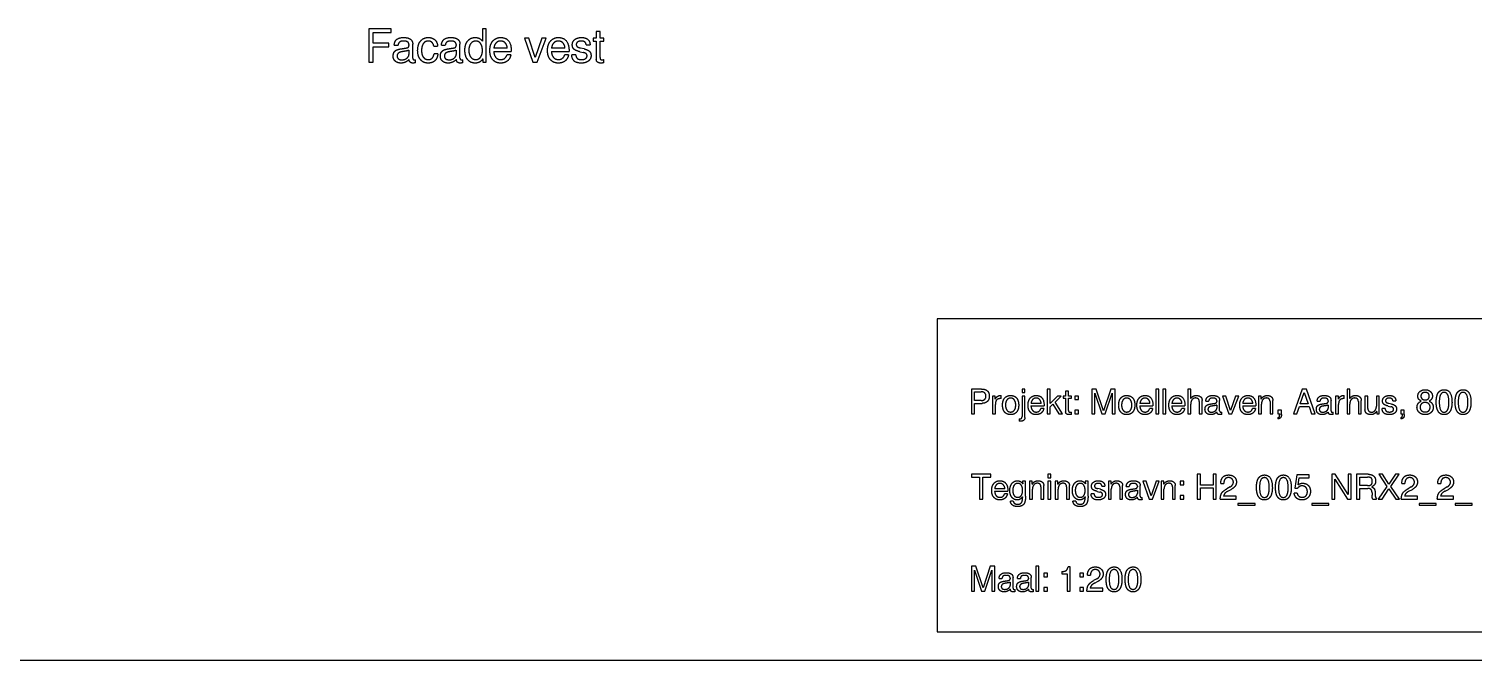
# Model space of a CAD drawing. Header units: millimetres. Extents: x -9000 to 87000, y -13000 to 72000.
# Drawn here: x 39018 to 64428, y -13000 to -1898 of the extents above; entities that cross this region are included whole.
import ezdxf

# ---------------------------------------------------------------- set-up
doc = ezdxf.new("R2010")
doc.units = ezdxf.units.MM
doc.layers.add('RAMME_REF', color=7, linetype='Continuous')
doc.layers.add('TEKST_NOTE', color=7, linetype='Continuous')

msp = doc.modelspace()

# ---------------------------------------------------------------- linework, layer by layer
at = {"layer": 'RAMME_REF'}
for p, q in [((55000, -7000), (55000, -12500)), ((86500, -7000), (55000, -7000)), ((55000, -12500), (86500, -12500)), ((-9000, -13000), (87000, -13000))]:
    msp.add_line(p, q, dxfattribs=at)
at = {"layer": 'TEKST_NOTE'}
for p, q in [((45000, -1898), (45000, -2482)), ((45391, -1898), (45000, -1898)), ((45074, -2150), (45074, -1964)), ((45074, -1964), (45391, -1964)), ((45391, -1964), (45391, -1898)), ((46998, -1898), (46998, -2115)), ((47064, -1898), (46998, -1898)), ((47064, -2482), (47064, -1898)), ((49001, -1947), (49001, -2062)), ((49067, -1947), (49001, -1947)), ((49067, -2062), (49067, -1947)), ((45353, -2150), (45074, -2150)), ((45074, -2482), (45074, -2216)), ((45074, -2216), (45353, -2216)), ((45353, -2216), (45353, -2150)), ((45446, -2186), (45513, -2186)), ((45705, -2174), (45705, -2192)), ((45705, -2274), (45705, -2350)), ((45771, -2411), (45771, -2165)), ((46142, -2203), (46210, -2203)), ((46277, -2186), (46344, -2186)), ((46536, -2174), (46536, -2192)), ((46536, -2274), (46536, -2350)), ((46602, -2411), (46602, -2165)), ((47435, -2240), (47199, -2240)), ((47738, -2062), (47886, -2482)), ((47814, -2062), (47738, -2062)), ((47926, -2402), (47814, -2062)), ((48044, -2062), (47926, -2402)), ((47958, -2482), (48119, -2062)), ((48119, -2062), (48044, -2062)), ((48450, -2240), (48214, -2240)), ((48790, -2250), (48726, -2235)), ((48822, -2179), (48892, -2179)), ((48944, -2062), (48944, -2117)), ((49001, -2062), (48944, -2062)), ((48944, -2117), (49001, -2117)), ((49001, -2117), (49001, -2434)), ((49136, -2062), (49067, -2062)), ((49067, -2404), (49067, -2117)), ((49067, -2117), (49136, -2117)), ((49136, -2117), (49136, -2062)), ((45000, -2482), (45074, -2482)), ((45822, -2493), (45822, -2442)), ((46214, -2338), (46147, -2338)), ((46653, -2493), (46653, -2442)), ((47005, -2426), (47005, -2482)), ((47005, -2482), (47064, -2482)), ((47198, -2294), (47506, -2294)), ((47498, -2354), (47430, -2354)), ((47886, -2482), (47958, -2482)), ((48213, -2294), (48522, -2294)), ((48513, -2354), (48446, -2354)), ((48639, -2357), (48569, -2357)), ((48712, -2299), (48774, -2314)), ((49136, -2494), (49136, -2438)), ((55600, -8232), (55600, -8669)), ((55781, -8232), (55600, -8232)), ((55656, -8435), (55656, -8281)), ((55656, -8281), (55772, -8281)), ((55973, -8355), (55973, -8669)), ((56019, -8355), (55973, -8355)), ((56019, -8412), (56019, -8355)), ((56124, -8399), (56124, -8348)), ((56492, -8232), (56492, -8295)), ((56542, -8232), (56492, -8232)), ((56492, -8295), (56542, -8295)), ((56492, -8355), (56492, -8715)), ((56542, -8355), (56492, -8355)), ((56542, -8295), (56542, -8232)), ((56542, -8735), (56542, -8355)), ((56935, -8232), (56935, -8669)), ((56985, -8232), (56935, -8232)), ((56985, -8488), (56985, -8232)), ((57118, -8355), (56985, -8488)), ((57073, -8463), (57182, -8355)), ((57182, -8355), (57118, -8355)), ((57216, -8355), (57216, -8396)), ((57259, -8355), (57216, -8355)), ((57259, -8268), (57259, -8355)), ((57309, -8268), (57259, -8268)), ((57309, -8355), (57309, -8268)), ((57360, -8355), (57309, -8355)), ((57360, -8396), (57360, -8355)), ((57420, -8355), (57420, -8417)), ((57483, -8355), (57420, -8355)), ((57483, -8417), (57483, -8355)), ((57720, -8232), (57720, -8669)), ((57798, -8232), (57720, -8232)), ((57773, -8669), (57773, -8303)), ((57773, -8303), (57897, -8669)), ((57927, -8613), (57798, -8232)), ((58055, -8232), (57927, -8613)), ((57956, -8669), (58079, -8303)), ((58132, -8232), (58055, -8232)), ((58079, -8303), (58079, -8669)), ((58132, -8669), (58132, -8232)), ((58847, -8232), (58847, -8669)), ((58898, -8232), (58847, -8232)), ((58898, -8669), (58898, -8232)), ((58971, -8232), (58971, -8669)), ((59021, -8232), (58971, -8232)), ((59021, -8669), (59021, -8232)), ((59410, -8232), (59410, -8669)), ((59460, -8232), (59410, -8232)), ((59460, -8398), (59460, -8232)), ((60018, -8355), (60129, -8669)), ((60075, -8355), (60018, -8355)), ((60159, -8610), (60075, -8355)), ((60248, -8355), (60159, -8610)), ((60183, -8669), (60304, -8355)), ((60304, -8355), (60248, -8355)), ((60655, -8355), (60655, -8669)), ((60701, -8355), (60655, -8355)), ((60701, -8408), (60701, -8355)), ((61423, -8232), (61267, -8669)), ((61386, -8491), (61458, -8292)), ((61495, -8232), (61423, -8232)), ((61458, -8292), (61526, -8491)), ((61649, -8669), (61495, -8232)), ((62010, -8355), (62010, -8669)), ((62057, -8355), (62010, -8355)), ((62057, -8412), (62057, -8355)), ((62162, -8399), (62162, -8348)), ((62210, -8232), (62210, -8669)), ((62259, -8232), (62210, -8232)), ((62259, -8398), (62259, -8232)), ((62526, -8355), (62526, -8597)), ((62576, -8355), (62526, -8355)), ((62576, -8577), (62576, -8355)), ((62727, -8355), (62727, -8533)), ((62777, -8355), (62727, -8355)), ((62777, -8669), (62777, -8355)), ((55772, -8435), (55656, -8435)), ((55656, -8669), (55656, -8484)), ((55656, -8484), (55793, -8484)), ((56023, -8669), (56023, -8506)), ((56649, -8529), (56881, -8529)), ((56828, -8488), (56651, -8488)), ((56874, -8574), (56824, -8574)), ((56985, -8547), (57033, -8499)), ((56985, -8669), (56985, -8547)), ((57033, -8499), (57140, -8669)), ((57201, -8669), (57073, -8463)), ((57216, -8396), (57259, -8396)), ((57259, -8396), (57259, -8633)), ((57309, -8611), (57309, -8396)), ((57309, -8396), (57360, -8396)), ((57360, -8679), (57360, -8637)), ((57420, -8417), (57483, -8417)), ((57420, -8607), (57420, -8669)), ((57483, -8607), (57420, -8607)), ((57483, -8669), (57483, -8607)), ((58565, -8529), (58796, -8529)), ((58743, -8488), (58566, -8488)), ((58790, -8574), (58739, -8574)), ((59127, -8529), (59359, -8529)), ((59306, -8488), (59129, -8488)), ((59352, -8574), (59302, -8574)), ((59460, -8669), (59460, -8496)), ((59610, -8451), (59610, -8669)), ((59660, -8669), (59660, -8432)), ((59724, -8448), (59775, -8448)), ((59919, -8439), (59919, -8452)), ((59919, -8514), (59919, -8570)), ((59969, -8616), (59969, -8432)), ((60374, -8529), (60606, -8529)), ((60552, -8488), (60375, -8488)), ((60599, -8574), (60549, -8574)), ((60705, -8669), (60705, -8496)), ((60855, -8451), (60855, -8669)), ((60905, -8669), (60905, -8432)), ((60993, -8607), (60993, -8669)), ((61056, -8607), (60993, -8607)), ((61056, -8679), (61056, -8607)), ((61326, -8669), (61373, -8538)), ((61373, -8538), (61541, -8538)), ((61526, -8491), (61386, -8491)), ((61541, -8538), (61586, -8669)), ((61683, -8448), (61734, -8448)), ((61878, -8439), (61878, -8452)), ((61878, -8514), (61878, -8570)), ((61928, -8616), (61928, -8432)), ((62061, -8669), (62061, -8506)), ((62259, -8669), (62259, -8496)), ((62409, -8451), (62409, -8669)), ((62459, -8669), (62459, -8432)), ((62732, -8625), (62732, -8669)), ((62880, -8576), (62827, -8576)), ((62934, -8532), (62981, -8544)), ((62993, -8496), (62945, -8484)), ((63017, -8442), (63069, -8442)), ((63155, -8607), (63155, -8669)), ((63218, -8607), (63155, -8607)), ((63218, -8679), (63218, -8607)), ((55600, -8669), (55656, -8669)), ((55973, -8669), (56023, -8669)), ((56439, -8756), (56439, -8798)), ((56935, -8669), (56985, -8669)), ((57140, -8669), (57201, -8669)), ((57420, -8669), (57483, -8669)), ((57720, -8669), (57773, -8669)), ((57897, -8669), (57956, -8669)), ((58079, -8669), (58132, -8669)), ((58847, -8669), (58898, -8669)), ((58971, -8669), (59021, -8669)), ((59410, -8669), (59460, -8669)), ((59610, -8669), (59660, -8669)), ((60006, -8678), (60006, -8640)), ((60129, -8669), (60183, -8669)), ((60655, -8669), (60705, -8669)), ((60855, -8669), (60905, -8669)), ((60993, -8669), (61025, -8669)), ((60993, -8735), (60993, -8757)), ((61025, -8669), (61025, -8680)), ((61267, -8669), (61326, -8669)), ((61586, -8669), (61649, -8669)), ((61965, -8678), (61965, -8640)), ((62010, -8669), (62061, -8669)), ((62210, -8669), (62259, -8669)), ((62409, -8669), (62459, -8669)), ((62732, -8669), (62777, -8669)), ((63155, -8669), (63186, -8669)), ((63155, -8735), (63155, -8757)), ((63186, -8669), (63186, -8680)), ((55600, -9732), (55600, -9781)), ((55943, -9732), (55600, -9732)), ((55600, -9781), (55744, -9781)), ((55744, -9781), (55744, -10169)), ((55800, -10169), (55800, -9781)), ((55800, -9781), (55943, -9781)), ((55943, -9781), (55943, -9732)), ((56501, -9855), (56507, -9900)), ((56553, -9855), (56501, -9855)), ((56553, -10118), (56553, -9855)), ((56625, -9855), (56625, -10169)), ((56671, -9855), (56625, -9855)), ((56671, -9908), (56671, -9855)), ((56946, -9732), (56946, -9795)), ((56996, -9732), (56946, -9732)), ((56946, -9795), (56996, -9795)), ((56946, -9855), (56946, -10169)), ((56996, -9855), (56946, -9855)), ((56996, -9795), (56996, -9732)), ((56996, -10169), (56996, -9855)), ((57075, -9855), (57075, -10169)), ((57122, -9855), (57075, -9855)), ((57122, -9908), (57122, -9855)), ((57600, -9855), (57606, -9900)), ((57653, -9855), (57600, -9855)), ((57653, -10118), (57653, -9855)), ((58011, -9855), (58011, -10169)), ((58058, -9855), (58011, -9855)), ((58058, -9908), (58058, -9855)), ((58620, -9855), (58731, -10169)), ((58677, -9855), (58620, -9855)), ((58761, -10110), (58677, -9855)), ((58850, -9855), (58761, -10110)), ((58785, -10169), (58906, -9855)), ((58906, -9855), (58850, -9855)), ((58939, -9855), (58939, -10169)), ((58985, -9855), (58939, -9855)), ((58985, -9908), (58985, -9855)), ((59273, -9855), (59273, -9917)), ((59336, -9855), (59273, -9855)), ((59336, -9917), (59336, -9855)), ((59573, -9732), (59573, -10169)), ((59629, -9732), (59573, -9732)), ((59629, -9921), (59629, -9732)), ((59854, -9732), (59854, -9921)), ((59910, -9732), (59854, -9732)), ((59910, -10169), (59910, -9732)), ((59988, -9891), (60041, -9891)), ((61325, -9744), (61293, -9975)), ((61544, -9744), (61325, -9744)), ((61350, -9915), (61367, -9796)), ((61367, -9796), (61544, -9796)), ((61544, -9796), (61544, -9744)), ((61940, -9732), (61940, -10169)), ((62001, -9732), (61940, -9732)), ((61993, -10169), (61993, -9815)), ((61993, -9815), (62219, -10169)), ((62229, -10089), (62001, -9732)), ((62229, -9732), (62229, -10089)), ((62282, -9732), (62229, -9732)), ((62282, -10169), (62282, -9732)), ((62378, -9732), (62378, -10169)), ((62580, -9732), (62378, -9732)), ((62434, -9932), (62434, -9781)), ((62434, -9781), (62569, -9781)), ((62768, -9732), (62913, -9945)), ((62836, -9732), (62768, -9732)), ((62948, -9903), (62836, -9732)), ((63061, -9732), (62948, -9903)), ((62980, -9945), (63128, -9732)), ((63128, -9732), (63061, -9732)), ((63174, -9891), (63227, -9891)), ((63807, -9891), (63860, -9891)), ((56010, -10029), (56242, -10029)), ((56189, -9988), (56012, -9988)), ((56235, -10074), (56185, -10074)), ((56502, -10127), (56502, -10143)), ((56675, -10169), (56675, -9996)), ((56825, -9951), (56825, -10169)), ((56875, -10169), (56875, -9932)), ((57126, -10169), (57126, -9996)), ((57276, -9951), (57276, -10169)), ((57326, -10169), (57326, -9932)), ((57602, -10127), (57602, -10143)), ((57759, -10076), (57706, -10076)), ((57813, -10032), (57860, -10044)), ((57872, -9996), (57824, -9984)), ((57896, -9942), (57948, -9942)), ((58062, -10169), (58062, -9996)), ((58212, -9951), (58212, -10169)), ((58262, -10169), (58262, -9932)), ((58326, -9948), (58377, -9948)), ((58521, -9939), (58521, -9952)), ((58521, -10014), (58521, -10070)), ((58571, -10116), (58571, -9932)), ((58608, -10178), (58608, -10140)), ((58989, -10169), (58989, -9996)), ((59139, -9951), (59139, -10169)), ((59189, -10169), (59189, -9932)), ((59273, -9917), (59336, -9917)), ((59273, -10107), (59273, -10169)), ((59336, -10107), (59273, -10107)), ((59336, -10169), (59336, -10107)), ((59854, -9921), (59629, -9921)), ((59629, -10169), (59629, -9970)), ((59629, -9970), (59854, -9970)), ((59854, -9970), (59854, -10169)), ((60261, -10117), (60038, -10117)), ((60153, -9954), (60098, -9985)), ((60114, -10029), (60174, -9997)), ((60261, -10169), (60261, -10117)), ((61332, -10065), (61280, -10065)), ((61293, -9975), (61341, -9975)), ((62569, -9932), (62434, -9932)), ((62434, -10169), (62434, -9981)), ((62434, -9981), (62578, -9981)), ((62650, -10059), (62650, -10098)), ((62730, -10169), (62730, -10155)), ((62913, -9945), (62759, -10169)), ((62826, -10169), (62946, -9987)), ((62946, -9987), (63066, -10169)), ((63135, -10169), (62980, -9945)), ((63447, -10117), (63224, -10117)), ((63339, -9954), (63284, -9985)), ((63300, -10029), (63360, -9997)), ((63447, -10169), (63447, -10117)), ((64081, -10117), (63857, -10117)), ((63972, -9954), (63917, -9985)), ((63934, -10029), (63994, -9997)), ((64081, -10169), (64081, -10117)), ((55744, -10169), (55800, -10169)), ((56338, -10205), (56287, -10205)), ((56625, -10169), (56675, -10169)), ((56825, -10169), (56875, -10169)), ((56946, -10169), (56996, -10169)), ((57075, -10169), (57126, -10169)), ((57276, -10169), (57326, -10169)), ((57438, -10205), (57387, -10205)), ((58011, -10169), (58062, -10169)), ((58212, -10169), (58262, -10169)), ((58731, -10169), (58785, -10169)), ((58939, -10169), (58989, -10169)), ((59139, -10169), (59189, -10169)), ((59273, -10169), (59336, -10169)), ((59573, -10169), (59629, -10169)), ((59854, -10169), (59910, -10169)), ((59978, -10169), (60261, -10169)), ((60291, -10245), (60291, -10275)), ((60591, -10245), (60291, -10245)), ((60291, -10275), (60591, -10275)), ((60591, -10275), (60591, -10245)), ((61592, -10245), (61592, -10275)), ((61892, -10245), (61592, -10245)), ((61592, -10275), (61892, -10275)), ((61892, -10275), (61892, -10245)), ((61940, -10169), (61993, -10169)), ((62219, -10169), (62282, -10169)), ((62378, -10169), (62434, -10169)), ((62662, -10169), (62730, -10169)), ((62759, -10169), (62826, -10169)), ((63066, -10169), (63135, -10169)), ((63164, -10169), (63447, -10169)), ((63477, -10245), (63477, -10275)), ((63777, -10245), (63477, -10245)), ((63477, -10275), (63777, -10275)), ((63777, -10275), (63777, -10245)), ((63798, -10169), (64081, -10169)), ((64111, -10245), (64111, -10275)), ((64411, -10245), (64111, -10245)), ((64111, -10275), (64411, -10275)), ((64411, -10275), (64411, -10245)), ((55600, -11349), (55600, -11786)), ((55677, -11349), (55600, -11349)), ((55653, -11786), (55653, -11420)), ((55653, -11420), (55777, -11786)), ((55807, -11730), (55677, -11349)), ((55934, -11349), (55807, -11730)), ((55836, -11786), (55959, -11420)), ((56012, -11349), (55934, -11349)), ((55959, -11420), (55959, -11786)), ((56012, -11786), (56012, -11349)), ((56736, -11349), (56736, -11786)), ((56787, -11349), (56736, -11349)), ((56787, -11786), (56787, -11349)), ((57337, -11361), (57302, -11361)), ((57337, -11786), (57337, -11361)), ((56088, -11565), (56139, -11565)), ((56283, -11556), (56283, -11569)), ((56283, -11631), (56283, -11687)), ((56333, -11733), (56333, -11549)), ((56411, -11565), (56462, -11565)), ((56606, -11556), (56606, -11569)), ((56606, -11631), (56606, -11687)), ((56655, -11733), (56655, -11549)), ((56877, -11472), (56877, -11534)), ((56939, -11472), (56877, -11472)), ((56877, -11534), (56939, -11534)), ((56939, -11534), (56939, -11472)), ((57190, -11445), (57190, -11483)), ((57190, -11483), (57284, -11483)), ((57284, -11483), (57284, -11786)), ((57510, -11472), (57510, -11534)), ((57573, -11472), (57510, -11472)), ((57510, -11534), (57573, -11534)), ((57573, -11534), (57573, -11472)), ((57642, -11508), (57695, -11508)), ((57807, -11571), (57752, -11602)), ((57769, -11646), (57829, -11614)), ((55600, -11786), (55653, -11786)), ((55777, -11786), (55836, -11786)), ((55959, -11786), (56012, -11786)), ((56370, -11795), (56370, -11757)), ((56693, -11795), (56693, -11757)), ((56736, -11786), (56787, -11786)), ((56877, -11724), (56877, -11786)), ((56939, -11724), (56877, -11724)), ((56877, -11786), (56939, -11786)), ((56939, -11786), (56939, -11724)), ((57284, -11786), (57337, -11786)), ((57510, -11724), (57510, -11786)), ((57573, -11724), (57510, -11724)), ((57510, -11786), (57573, -11786)), ((57573, -11786), (57573, -11724)), ((57633, -11786), (57916, -11786)), ((57916, -11734), (57692, -11734)), ((57916, -11786), (57916, -11734))]:
    msp.add_line(p, q, dxfattribs=at)
for points in [[(45446, -2186), (45450, -2050), (45614, -2050)], [(45454, -2294), (45466, -2284), (45473, -2278)], [(45473, -2278), (45481, -2271), (45499, -2265)], [(45499, -2265), (45517, -2259), (45526, -2256)], [(45541, -2130), (45517, -2148), (45513, -2186)], [(45526, -2256), (45536, -2254), (45560, -2250)], [(45611, -2112), (45565, -2112), (45541, -2130)], [(45560, -2250), (45584, -2246), (45595, -2244)], [(45595, -2244), (45606, -2242), (45635, -2238)], [(45680, -2128), (45656, -2112), (45611, -2112)], [(45614, -2050), (45691, -2050), (45731, -2080)], [(45635, -2238), (45674, -2234), (45690, -2223)], [(45705, -2274), (45685, -2284), (45644, -2290)], [(45705, -2174), (45705, -2144), (45680, -2128)], [(45690, -2223), (45705, -2213), (45705, -2192)], [(45731, -2080), (45771, -2109), (45771, -2165)], [(45858, -2279), (45858, -2175), (45908, -2113)], [(45908, -2440), (45858, -2381), (45858, -2279)], [(45908, -2113), (45959, -2050), (46044, -2050)], [(45958, -2156), (45927, -2201), (45927, -2279)], [(45927, -2279), (45927, -2354), (45958, -2396)], [(46043, -2112), (45989, -2112), (45958, -2156)], [(46110, -2136), (46085, -2112), (46043, -2112)], [(46044, -2050), (46117, -2050), (46160, -2090)], [(46142, -2203), (46136, -2159), (46110, -2136)], [(46160, -2090), (46204, -2129), (46210, -2203)], [(46277, -2186), (46282, -2050), (46445, -2050)], [(46286, -2294), (46297, -2284), (46304, -2278)], [(46304, -2278), (46312, -2271), (46330, -2265)], [(46330, -2265), (46348, -2259), (46358, -2256)], [(46372, -2130), (46348, -2148), (46344, -2186)], [(46358, -2256), (46367, -2254), (46391, -2250)], [(46442, -2112), (46396, -2112), (46372, -2130)], [(46391, -2250), (46415, -2246), (46426, -2244)], [(46426, -2244), (46438, -2242), (46466, -2238)], [(46512, -2128), (46487, -2112), (46442, -2112)], [(46445, -2050), (46522, -2050), (46562, -2080)], [(46466, -2238), (46506, -2234), (46521, -2223)], [(46536, -2274), (46516, -2284), (46476, -2290)], [(46536, -2174), (46536, -2144), (46512, -2128)], [(46521, -2223), (46536, -2213), (46536, -2192)], [(46562, -2080), (46602, -2109), (46602, -2165)], [(46689, -2271), (46689, -2171), (46738, -2111)], [(46738, -2439), (46689, -2378), (46689, -2271)], [(46738, -2111), (46787, -2050), (46869, -2050)], [(46792, -2158), (46758, -2202), (46758, -2275)], [(46758, -2275), (46758, -2349), (46792, -2393)], [(46880, -2113), (46826, -2113), (46792, -2158)], [(46869, -2050), (46955, -2050), (46998, -2115)], [(46966, -2157), (46934, -2113), (46880, -2113)], [(46998, -2277), (46998, -2202), (46966, -2157)], [(46966, -2394), (46998, -2350), (46998, -2277)], [(47128, -2278), (47128, -2174), (47180, -2112)], [(47179, -2440), (47128, -2381), (47128, -2278)], [(47180, -2112), (47233, -2050), (47320, -2050)], [(47236, -2147), (47203, -2182), (47199, -2240)], [(47319, -2112), (47269, -2112), (47236, -2147)], [(47402, -2149), (47370, -2112), (47319, -2112)], [(47320, -2050), (47506, -2050), (47506, -2294)], [(47435, -2240), (47435, -2186), (47402, -2149)], [(48143, -2278), (48143, -2174), (48196, -2112)], [(48194, -2440), (48143, -2381), (48143, -2278)], [(48196, -2112), (48248, -2050), (48335, -2050)], [(48251, -2147), (48218, -2182), (48214, -2240)], [(48334, -2112), (48284, -2112), (48251, -2147)], [(48418, -2149), (48385, -2112), (48334, -2112)], [(48335, -2050), (48522, -2050), (48522, -2294)], [(48450, -2240), (48450, -2186), (48418, -2149)], [(48579, -2178), (48579, -2120), (48623, -2085)], [(48608, -2255), (48579, -2228), (48579, -2178)], [(48712, -2299), (48638, -2282), (48608, -2255)], [(48623, -2085), (48667, -2050), (48740, -2050)], [(48673, -2129), (48649, -2146), (48649, -2175)], [(48649, -2175), (48649, -2198), (48667, -2212)], [(48667, -2212), (48686, -2226), (48726, -2235)], [(48738, -2112), (48697, -2112), (48673, -2129)], [(48822, -2179), (48819, -2112), (48738, -2112)], [(48740, -2050), (48813, -2050), (48852, -2084)], [(48790, -2250), (48853, -2266), (48881, -2293)], [(48852, -2084), (48891, -2118), (48892, -2179)], [(45427, -2376), (45427, -2358), (45431, -2342)], [(45464, -2466), (45427, -2433), (45427, -2376)], [(45431, -2342), (45434, -2327), (45439, -2316)], [(45439, -2316), (45443, -2304), (45454, -2294)], [(45565, -2500), (45502, -2500), (45464, -2466)], [(45521, -2324), (45497, -2342), (45497, -2374)], [(45497, -2374), (45497, -2406), (45518, -2424)], [(45518, -2424), (45540, -2442), (45579, -2442)], [(45574, -2302), (45545, -2306), (45521, -2324)], [(45707, -2438), (45640, -2500), (45565, -2500)], [(45644, -2290), (45604, -2297), (45574, -2302)], [(45579, -2442), (45634, -2442), (45670, -2412)], [(45670, -2412), (45705, -2383), (45705, -2350)], [(45728, -2485), (45711, -2470), (45707, -2438)], [(45776, -2500), (45744, -2500), (45728, -2485)], [(45771, -2411), (45771, -2444), (45807, -2444)], [(45822, -2493), (45794, -2500), (45776, -2500)], [(45807, -2444), (45814, -2444), (45822, -2442)], [(46043, -2500), (45958, -2500), (45908, -2440)], [(45958, -2396), (45990, -2438), (46045, -2438)], [(46163, -2457), (46118, -2500), (46043, -2500)], [(46045, -2438), (46130, -2438), (46147, -2338)], [(46214, -2338), (46208, -2414), (46163, -2457)], [(46258, -2376), (46258, -2358), (46262, -2342)], [(46296, -2466), (46258, -2433), (46258, -2376)], [(46262, -2342), (46266, -2327), (46270, -2316)], [(46270, -2316), (46274, -2304), (46286, -2294)], [(46396, -2500), (46333, -2500), (46296, -2466)], [(46352, -2324), (46328, -2342), (46328, -2374)], [(46328, -2374), (46328, -2406), (46350, -2424)], [(46350, -2424), (46371, -2442), (46410, -2442)], [(46406, -2302), (46376, -2306), (46352, -2324)], [(46538, -2438), (46471, -2500), (46396, -2500)], [(46476, -2290), (46435, -2297), (46406, -2302)], [(46410, -2442), (46466, -2442), (46501, -2412)], [(46501, -2412), (46536, -2383), (46536, -2350)], [(46559, -2485), (46542, -2470), (46538, -2438)], [(46607, -2500), (46575, -2500), (46559, -2485)], [(46602, -2411), (46602, -2444), (46638, -2444)], [(46653, -2493), (46625, -2500), (46607, -2500)], [(46638, -2444), (46646, -2444), (46653, -2442)], [(46871, -2500), (46786, -2500), (46738, -2439)], [(46792, -2393), (46826, -2438), (46881, -2438)], [(46946, -2483), (46914, -2500), (46871, -2500)], [(46881, -2438), (46934, -2438), (46966, -2394)], [(47005, -2426), (46978, -2466), (46946, -2483)], [(47318, -2500), (47230, -2500), (47179, -2440)], [(47198, -2294), (47199, -2360), (47232, -2399)], [(47232, -2399), (47264, -2438), (47321, -2438)], [(47438, -2462), (47390, -2500), (47318, -2500)], [(47321, -2438), (47402, -2438), (47430, -2354)], [(47498, -2354), (47485, -2423), (47438, -2462)], [(48334, -2500), (48246, -2500), (48194, -2440)], [(48213, -2294), (48214, -2360), (48247, -2399)], [(48247, -2399), (48279, -2438), (48336, -2438)], [(48453, -2462), (48406, -2500), (48334, -2500)], [(48336, -2438), (48418, -2438), (48446, -2354)], [(48513, -2354), (48500, -2423), (48453, -2462)], [(48736, -2500), (48574, -2500), (48569, -2357)], [(48639, -2357), (48644, -2394), (48665, -2416)], [(48665, -2416), (48686, -2438), (48742, -2438)], [(48862, -2464), (48815, -2500), (48736, -2500)], [(48742, -2438), (48786, -2438), (48812, -2420)], [(48824, -2336), (48809, -2322), (48774, -2314)], [(48812, -2420), (48839, -2402), (48839, -2373)], [(48839, -2373), (48839, -2350), (48824, -2336)], [(48909, -2367), (48909, -2428), (48862, -2464)], [(48881, -2293), (48909, -2321), (48909, -2367)], [(49022, -2483), (49001, -2466), (49001, -2434)], [(49082, -2500), (49042, -2500), (49022, -2483)], [(49067, -2404), (49067, -2426), (49075, -2434)], [(49075, -2434), (49082, -2442), (49104, -2442)], [(49136, -2494), (49105, -2500), (49082, -2500)], [(49104, -2442), (49124, -2442), (49136, -2438)], [(55835, -8301), (55812, -8281), (55772, -8281)], [(55781, -8232), (55845, -8232), (55881, -8265)], [(55857, -8358), (55857, -8322), (55835, -8301)], [(55835, -8414), (55857, -8394), (55857, -8358)], [(55881, -8265), (55916, -8298), (55916, -8360)], [(55916, -8360), (55916, -8416), (55882, -8450)], [(56019, -8412), (56040, -8376), (56061, -8361)], [(56061, -8361), (56081, -8346), (56105, -8346)], [(56105, -8346), (56111, -8346), (56124, -8348)], [(56187, -8390), (56225, -8346), (56291, -8346)], [(56291, -8346), (56358, -8346), (56396, -8390)], [(56636, -8392), (56676, -8346), (56741, -8346)], [(56741, -8346), (56881, -8346), (56881, -8529)], [(58230, -8390), (58268, -8346), (58334, -8346)], [(58334, -8346), (58401, -8346), (58439, -8390)], [(58552, -8392), (58591, -8346), (58656, -8346)], [(58656, -8346), (58796, -8346), (58796, -8529)], [(59115, -8392), (59154, -8346), (59219, -8346)], [(59219, -8346), (59359, -8346), (59359, -8529)], [(59460, -8398), (59482, -8369), (59505, -8357)], [(59505, -8357), (59527, -8346), (59561, -8346)], [(59561, -8346), (59606, -8346), (59633, -8369)], [(59633, -8369), (59660, -8392), (59660, -8432)], [(59724, -8448), (59728, -8346), (59850, -8346)], [(59850, -8346), (59909, -8346), (59939, -8368)], [(59939, -8368), (59969, -8390), (59969, -8432)], [(60361, -8392), (60401, -8346), (60466, -8346)], [(60466, -8346), (60606, -8346), (60606, -8529)], [(60701, -8408), (60722, -8375), (60747, -8360)], [(60747, -8360), (60771, -8346), (60806, -8346)], [(60806, -8346), (60851, -8346), (60878, -8369)], [(60878, -8369), (60905, -8393), (60905, -8432)], [(61683, -8448), (61687, -8346), (61809, -8346)], [(61809, -8346), (61868, -8346), (61898, -8368)], [(61898, -8368), (61928, -8390), (61928, -8432)], [(62057, -8412), (62078, -8376), (62098, -8361)], [(62098, -8361), (62118, -8346), (62142, -8346)], [(62142, -8346), (62149, -8346), (62162, -8348)], [(62259, -8398), (62282, -8369), (62304, -8357)], [(62304, -8357), (62327, -8346), (62360, -8346)], [(62360, -8346), (62406, -8346), (62433, -8369)], [(62433, -8369), (62459, -8392), (62459, -8432)], [(62835, -8442), (62835, -8398), (62868, -8372)], [(62868, -8372), (62901, -8346), (62955, -8346)], [(62955, -8346), (63010, -8346), (63039, -8371)], [(63039, -8371), (63069, -8396), (63069, -8442)], [(63456, -8357), (63456, -8307), (63492, -8276)], [(63469, -8406), (63456, -8387), (63456, -8357)], [(63492, -8276), (63528, -8244), (63584, -8244)], [(63531, -8309), (63510, -8327), (63510, -8358)], [(63510, -8358), (63510, -8388), (63531, -8406)], [(63584, -8291), (63551, -8291), (63531, -8309)], [(63584, -8244), (63641, -8244), (63676, -8276)], [(63638, -8309), (63618, -8291), (63584, -8291)], [(63658, -8358), (63658, -8327), (63638, -8309)], [(63638, -8406), (63658, -8388), (63658, -8358)], [(63676, -8276), (63712, -8307), (63712, -8357)], [(63712, -8357), (63712, -8387), (63699, -8406)], [(63779, -8463), (63779, -8410), (63788, -8369)], [(63788, -8369), (63797, -8328), (63810, -8305)], [(63810, -8305), (63824, -8282), (63843, -8268)], [(63918, -8291), (63833, -8291), (63833, -8464)], [(63843, -8268), (63863, -8253), (63880, -8249)], [(63880, -8249), (63898, -8244), (63918, -8244)], [(63918, -8244), (64057, -8244), (64057, -8467)], [(64003, -8462), (64003, -8291), (63918, -8291)], [(64112, -8463), (64112, -8410), (64121, -8369)], [(64121, -8369), (64130, -8328), (64144, -8305)], [(64144, -8305), (64158, -8282), (64177, -8268)], [(64251, -8291), (64166, -8291), (64166, -8464)], [(64177, -8268), (64196, -8253), (64214, -8249)], [(64214, -8249), (64232, -8244), (64251, -8244)], [(64251, -8244), (64391, -8244), (64391, -8467)], [(64337, -8462), (64337, -8291), (64251, -8291)], [(55772, -8435), (55812, -8435), (55835, -8414)], [(55882, -8450), (55848, -8484), (55793, -8484)], [(56048, -8422), (56023, -8444), (56023, -8506)], [(56124, -8399), (56073, -8400), (56048, -8422)], [(56149, -8514), (56149, -8435), (56187, -8390)], [(56186, -8638), (56149, -8594), (56149, -8514)], [(56291, -8683), (56224, -8683), (56186, -8638)], [(56225, -8425), (56201, -8457), (56201, -8514)], [(56201, -8514), (56201, -8571), (56225, -8604)], [(56291, -8392), (56249, -8392), (56225, -8425)], [(56225, -8604), (56249, -8637), (56291, -8637)], [(56357, -8425), (56334, -8392), (56291, -8392)], [(56291, -8637), (56333, -8637), (56357, -8604)], [(56395, -8639), (56357, -8683), (56291, -8683)], [(56381, -8516), (56381, -8458), (56357, -8425)], [(56357, -8604), (56381, -8571), (56381, -8516)], [(56433, -8517), (56433, -8594), (56395, -8639)], [(56396, -8390), (56433, -8435), (56433, -8517)], [(56597, -8516), (56597, -8439), (56636, -8392)], [(56636, -8638), (56597, -8594), (56597, -8516)], [(56740, -8683), (56674, -8683), (56636, -8638)], [(56649, -8529), (56651, -8578), (56675, -8607)], [(56678, -8418), (56654, -8444), (56651, -8488)], [(56675, -8607), (56699, -8637), (56742, -8637)], [(56741, -8392), (56703, -8392), (56678, -8418)], [(56803, -8420), (56778, -8392), (56741, -8392)], [(56742, -8637), (56803, -8637), (56824, -8574)], [(56828, -8488), (56828, -8447), (56803, -8420)], [(56874, -8574), (56865, -8625), (56829, -8654)], [(57275, -8670), (57259, -8657), (57259, -8633)], [(57309, -8611), (57309, -8628), (57315, -8633)], [(57315, -8633), (57320, -8639), (57336, -8639)], [(57336, -8639), (57351, -8639), (57360, -8637)], [(58192, -8514), (58192, -8435), (58230, -8390)], [(58230, -8638), (58192, -8594), (58192, -8514)], [(58334, -8683), (58267, -8683), (58230, -8638)], [(58268, -8425), (58244, -8457), (58244, -8514)], [(58244, -8514), (58244, -8571), (58268, -8604)], [(58334, -8392), (58292, -8392), (58268, -8425)], [(58268, -8604), (58292, -8637), (58334, -8637)], [(58401, -8425), (58377, -8392), (58334, -8392)], [(58334, -8637), (58376, -8637), (58400, -8604)], [(58438, -8639), (58400, -8683), (58334, -8683)], [(58400, -8604), (58424, -8571), (58424, -8516)], [(58424, -8516), (58424, -8458), (58401, -8425)], [(58476, -8517), (58476, -8594), (58438, -8639)], [(58439, -8390), (58476, -8435), (58476, -8517)], [(58512, -8516), (58512, -8439), (58552, -8392)], [(58551, -8638), (58512, -8594), (58512, -8516)], [(58655, -8683), (58589, -8683), (58551, -8638)], [(58565, -8529), (58566, -8578), (58590, -8607)], [(58593, -8418), (58569, -8444), (58566, -8488)], [(58590, -8607), (58614, -8637), (58657, -8637)], [(58656, -8392), (58618, -8392), (58593, -8418)], [(58718, -8420), (58694, -8392), (58656, -8392)], [(58657, -8637), (58718, -8637), (58739, -8574)], [(58743, -8488), (58743, -8447), (58718, -8420)], [(58790, -8574), (58780, -8625), (58745, -8654)], [(59075, -8516), (59075, -8439), (59115, -8392)], [(59114, -8638), (59075, -8594), (59075, -8516)], [(59218, -8683), (59152, -8683), (59114, -8638)], [(59127, -8529), (59129, -8578), (59153, -8607)], [(59156, -8418), (59132, -8444), (59129, -8488)], [(59153, -8607), (59177, -8637), (59220, -8637)], [(59219, -8392), (59181, -8392), (59156, -8418)], [(59281, -8420), (59256, -8392), (59219, -8392)], [(59220, -8637), (59281, -8637), (59302, -8574)], [(59306, -8488), (59306, -8447), (59281, -8420)], [(59352, -8574), (59343, -8625), (59307, -8654)], [(59483, -8419), (59460, -8448), (59460, -8496)], [(59545, -8390), (59507, -8390), (59483, -8419)], [(59590, -8404), (59570, -8390), (59545, -8390)], [(59610, -8451), (59610, -8418), (59590, -8404)], [(59711, -8590), (59711, -8576), (59713, -8565)], [(59739, -8658), (59711, -8633), (59711, -8590)], [(59713, -8565), (59716, -8553), (59719, -8545)], [(59719, -8545), (59723, -8536), (59731, -8528)], [(59731, -8528), (59739, -8521), (59745, -8516)], [(59745, -8516), (59751, -8511), (59764, -8507)], [(59781, -8551), (59763, -8565), (59763, -8589)], [(59763, -8589), (59763, -8613), (59779, -8626)], [(59764, -8507), (59778, -8502), (59785, -8500)], [(59796, -8405), (59778, -8419), (59775, -8448)], [(59779, -8626), (59795, -8639), (59825, -8639)], [(59821, -8534), (59799, -8538), (59781, -8551)], [(59785, -8500), (59792, -8498), (59810, -8495)], [(59849, -8392), (59814, -8392), (59796, -8405)], [(59810, -8495), (59828, -8492), (59837, -8491)], [(59921, -8637), (59870, -8683), (59814, -8683)], [(59874, -8526), (59843, -8531), (59821, -8534)], [(59825, -8639), (59866, -8639), (59892, -8617)], [(59837, -8491), (59845, -8490), (59867, -8487)], [(59901, -8404), (59882, -8392), (59849, -8392)], [(59867, -8487), (59896, -8483), (59907, -8475)], [(59919, -8514), (59904, -8521), (59874, -8526)], [(59892, -8617), (59919, -8595), (59919, -8570)], [(59919, -8439), (59919, -8416), (59901, -8404)], [(59907, -8475), (59919, -8468), (59919, -8452)], [(59936, -8672), (59924, -8661), (59921, -8637)], [(59969, -8616), (59969, -8641), (59996, -8641)], [(60322, -8516), (60322, -8439), (60361, -8392)], [(60360, -8638), (60322, -8594), (60322, -8516)], [(60465, -8683), (60399, -8683), (60360, -8638)], [(60374, -8529), (60375, -8578), (60400, -8607)], [(60403, -8418), (60378, -8444), (60375, -8488)], [(60400, -8607), (60424, -8637), (60467, -8637)], [(60465, -8392), (60428, -8392), (60403, -8418)], [(60528, -8420), (60503, -8392), (60465, -8392)], [(60467, -8637), (60528, -8637), (60549, -8574)], [(60552, -8488), (60552, -8447), (60528, -8420)], [(60599, -8574), (60590, -8625), (60554, -8654)], [(60729, -8419), (60705, -8448), (60705, -8496)], [(60791, -8390), (60752, -8390), (60729, -8419)], [(60838, -8406), (60821, -8390), (60791, -8390)], [(60855, -8451), (60855, -8423), (60838, -8406)], [(61670, -8590), (61670, -8576), (61672, -8565)], [(61698, -8658), (61670, -8633), (61670, -8590)], [(61672, -8565), (61675, -8553), (61678, -8545)], [(61678, -8545), (61682, -8536), (61690, -8528)], [(61690, -8528), (61698, -8521), (61704, -8516)], [(61704, -8516), (61710, -8511), (61723, -8507)], [(61740, -8551), (61722, -8565), (61722, -8589)], [(61722, -8589), (61722, -8613), (61738, -8626)], [(61723, -8507), (61737, -8502), (61744, -8500)], [(61755, -8405), (61737, -8419), (61734, -8448)], [(61738, -8626), (61754, -8639), (61784, -8639)], [(61780, -8534), (61758, -8538), (61740, -8551)], [(61744, -8500), (61751, -8498), (61769, -8495)], [(61808, -8392), (61773, -8392), (61755, -8405)], [(61769, -8495), (61787, -8492), (61796, -8491)], [(61880, -8637), (61829, -8683), (61773, -8683)], [(61833, -8526), (61802, -8531), (61780, -8534)], [(61784, -8639), (61825, -8639), (61851, -8617)], [(61796, -8491), (61804, -8490), (61826, -8487)], [(61860, -8404), (61841, -8392), (61808, -8392)], [(61826, -8487), (61855, -8483), (61866, -8475)], [(61878, -8514), (61863, -8521), (61833, -8526)], [(61851, -8617), (61878, -8595), (61878, -8570)], [(61878, -8439), (61878, -8416), (61860, -8404)], [(61866, -8475), (61878, -8468), (61878, -8452)], [(61895, -8672), (61883, -8661), (61880, -8637)], [(61928, -8616), (61928, -8641), (61955, -8641)], [(62086, -8422), (62061, -8444), (62061, -8506)], [(62162, -8399), (62111, -8400), (62086, -8422)], [(62283, -8419), (62259, -8448), (62259, -8496)], [(62345, -8390), (62306, -8390), (62283, -8419)], [(62389, -8404), (62369, -8390), (62345, -8390)], [(62409, -8451), (62409, -8418), (62389, -8404)], [(62554, -8660), (62526, -8636), (62526, -8597)], [(62576, -8577), (62576, -8606), (62594, -8622)], [(62594, -8622), (62611, -8639), (62641, -8639)], [(62641, -8639), (62680, -8639), (62703, -8610)], [(62732, -8625), (62709, -8657), (62685, -8670)], [(62703, -8610), (62727, -8581), (62727, -8533)], [(62952, -8683), (62831, -8683), (62827, -8576)], [(62857, -8499), (62835, -8479), (62835, -8442)], [(62934, -8532), (62879, -8519), (62857, -8499)], [(62880, -8576), (62883, -8604), (62899, -8620)], [(62905, -8405), (62887, -8418), (62887, -8439)], [(62887, -8439), (62887, -8456), (62901, -8467)], [(62899, -8620), (62915, -8637), (62957, -8637)], [(62901, -8467), (62915, -8477), (62945, -8484)], [(62954, -8392), (62923, -8392), (62905, -8405)], [(63017, -8442), (63015, -8392), (62954, -8392)], [(62957, -8637), (62990, -8637), (63010, -8623)], [(63018, -8560), (63007, -8550), (62981, -8544)], [(62993, -8496), (63040, -8507), (63061, -8528)], [(63010, -8623), (63030, -8610), (63030, -8588)], [(63030, -8588), (63030, -8570), (63018, -8560)], [(63082, -8583), (63082, -8629), (63047, -8656)], [(63061, -8528), (63082, -8549), (63082, -8583)], [(63441, -8551), (63441, -8480), (63514, -8445)], [(63481, -8646), (63441, -8609), (63441, -8551)], [(63514, -8445), (63482, -8425), (63469, -8406)], [(63520, -8492), (63495, -8515), (63495, -8552)], [(63495, -8552), (63495, -8589), (63520, -8613)], [(63584, -8469), (63545, -8469), (63520, -8492)], [(63520, -8613), (63544, -8636), (63583, -8636)], [(63531, -8406), (63551, -8424), (63584, -8424)], [(63583, -8636), (63623, -8636), (63648, -8613)], [(63584, -8424), (63617, -8424), (63638, -8406)], [(63648, -8492), (63624, -8469), (63584, -8469)], [(63673, -8552), (63673, -8515), (63648, -8492)], [(63648, -8613), (63673, -8590), (63673, -8552)], [(63699, -8406), (63687, -8426), (63654, -8445)], [(63654, -8445), (63727, -8480), (63727, -8552)], [(63727, -8552), (63727, -8610), (63687, -8646)], [(63814, -8627), (63779, -8571), (63779, -8463)], [(63918, -8683), (63849, -8683), (63814, -8627)], [(63833, -8464), (63833, -8639), (63917, -8639)], [(63917, -8639), (63961, -8639), (63982, -8596)], [(64021, -8627), (63986, -8683), (63918, -8683)], [(63982, -8596), (64003, -8553), (64003, -8462)], [(64057, -8467), (64057, -8572), (64021, -8627)], [(64148, -8627), (64112, -8571), (64112, -8463)], [(64251, -8683), (64183, -8683), (64148, -8627)], [(64166, -8464), (64166, -8639), (64250, -8639)], [(64250, -8639), (64295, -8639), (64316, -8596)], [(64355, -8627), (64319, -8683), (64251, -8683)], [(64316, -8596), (64337, -8553), (64337, -8462)], [(64391, -8467), (64391, -8572), (64355, -8627)], [(56439, -8756), (56447, -8757), (56453, -8757)], [(56456, -8800), (56448, -8800), (56439, -8798)], [(56453, -8757), (56475, -8757), (56483, -8747)], [(56542, -8735), (56542, -8800), (56456, -8800)], [(56483, -8747), (56492, -8738), (56492, -8715)], [(56829, -8654), (56794, -8683), (56740, -8683)], [(57320, -8683), (57290, -8683), (57275, -8670)], [(57360, -8679), (57337, -8683), (57320, -8683)], [(58745, -8654), (58709, -8683), (58655, -8683)], [(59307, -8654), (59272, -8683), (59218, -8683)], [(59814, -8683), (59766, -8683), (59739, -8658)], [(59972, -8683), (59948, -8683), (59936, -8672)], [(60006, -8678), (59985, -8683), (59972, -8683)], [(59996, -8641), (60001, -8641), (60006, -8640)], [(60554, -8654), (60519, -8683), (60465, -8683)], [(61056, -8679), (61056, -8757), (60993, -8757)], [(60993, -8735), (61011, -8733), (61018, -8722)], [(61018, -8722), (61025, -8711), (61025, -8680)], [(61773, -8683), (61725, -8683), (61698, -8658)], [(61931, -8683), (61907, -8683), (61895, -8672)], [(61965, -8678), (61944, -8683), (61931, -8683)], [(61955, -8641), (61960, -8641), (61965, -8640)], [(62627, -8683), (62581, -8683), (62554, -8660)], [(62685, -8670), (62661, -8683), (62627, -8683)], [(63047, -8656), (63012, -8683), (62952, -8683)], [(63218, -8679), (63218, -8757), (63155, -8757)], [(63155, -8735), (63172, -8733), (63179, -8722)], [(63179, -8722), (63186, -8711), (63186, -8680)], [(63584, -8683), (63521, -8683), (63481, -8646)], [(63687, -8646), (63647, -8683), (63584, -8683)], [(55958, -10016), (55958, -9939), (55997, -9892)], [(55997, -9892), (56037, -9846), (56102, -9846)], [(56102, -9892), (56064, -9892), (56039, -9918)], [(56102, -9846), (56242, -9846), (56242, -10029)], [(56164, -9920), (56139, -9892), (56102, -9892)], [(56277, -10017), (56277, -9941), (56314, -9893)], [(56314, -9893), (56351, -9846), (56411, -9846)], [(56416, -9892), (56376, -9892), (56352, -9925)], [(56411, -9846), (56469, -9846), (56507, -9900)], [(56479, -9925), (56457, -9892), (56416, -9892)], [(56671, -9908), (56692, -9875), (56716, -9860)], [(56760, -9890), (56722, -9890), (56699, -9919)], [(56716, -9860), (56741, -9846), (56775, -9846)], [(56808, -9906), (56790, -9890), (56760, -9890)], [(56775, -9846), (56821, -9846), (56848, -9869)], [(56825, -9951), (56825, -9923), (56808, -9906)], [(56848, -9869), (56875, -9893), (56875, -9932)], [(57122, -9908), (57143, -9875), (57167, -9860)], [(57211, -9890), (57173, -9890), (57149, -9919)], [(57167, -9860), (57191, -9846), (57226, -9846)], [(57258, -9906), (57241, -9890), (57211, -9890)], [(57226, -9846), (57272, -9846), (57299, -9869)], [(57276, -9951), (57276, -9923), (57258, -9906)], [(57299, -9869), (57326, -9893), (57326, -9932)], [(57377, -10017), (57377, -9941), (57413, -9893)], [(57413, -9893), (57450, -9846), (57510, -9846)], [(57516, -9892), (57476, -9892), (57452, -9925)], [(57510, -9846), (57569, -9846), (57606, -9900)], [(57579, -9925), (57557, -9892), (57516, -9892)], [(57714, -9942), (57714, -9898), (57747, -9872)], [(57747, -9872), (57780, -9846), (57834, -9846)], [(57784, -9905), (57766, -9918), (57766, -9939)], [(57833, -9892), (57802, -9892), (57784, -9905)], [(57896, -9942), (57894, -9892), (57833, -9892)], [(57834, -9846), (57889, -9846), (57918, -9871)], [(57918, -9871), (57948, -9896), (57948, -9942)], [(58058, -9908), (58079, -9875), (58103, -9860)], [(58147, -9890), (58109, -9890), (58085, -9919)], [(58103, -9860), (58127, -9846), (58162, -9846)], [(58194, -9906), (58177, -9890), (58147, -9890)], [(58162, -9846), (58208, -9846), (58235, -9869)], [(58212, -9951), (58212, -9923), (58194, -9906)], [(58235, -9869), (58262, -9893), (58262, -9932)], [(58326, -9948), (58330, -9846), (58452, -9846)], [(58398, -9905), (58380, -9919), (58377, -9948)], [(58451, -9892), (58416, -9892), (58398, -9905)], [(58502, -9904), (58484, -9892), (58451, -9892)], [(58452, -9846), (58511, -9846), (58541, -9868)], [(58521, -9939), (58521, -9916), (58502, -9904)], [(58541, -9868), (58571, -9890), (58571, -9932)], [(58985, -9908), (59006, -9875), (59030, -9860)], [(59075, -9890), (59036, -9890), (59013, -9919)], [(59030, -9860), (59055, -9846), (59090, -9846)], [(59122, -9906), (59105, -9890), (59075, -9890)], [(59090, -9846), (59135, -9846), (59162, -9869)], [(59139, -9951), (59139, -9923), (59122, -9906)], [(59162, -9869), (59189, -9893), (59189, -9932)], [(59988, -9891), (59992, -9744), (60128, -9744)], [(60126, -9790), (60047, -9790), (60041, -9891)], [(60186, -9813), (60162, -9790), (60126, -9790)], [(60128, -9744), (60189, -9744), (60227, -9779)], [(60153, -9954), (60210, -9921), (60210, -9870)], [(60264, -9869), (60264, -9948), (60174, -9997)], [(60210, -9870), (60210, -9836), (60186, -9813)], [(60227, -9779), (60264, -9813), (60264, -9869)], [(60617, -9963), (60617, -9910), (60626, -9869)], [(60626, -9869), (60635, -9828), (60649, -9805)], [(60649, -9805), (60663, -9782), (60682, -9768)], [(60756, -9791), (60671, -9791), (60671, -9964)], [(60682, -9768), (60701, -9753), (60719, -9749)], [(60719, -9749), (60737, -9744), (60756, -9744)], [(60756, -9744), (60896, -9744), (60896, -9967)], [(60842, -9962), (60842, -9791), (60756, -9791)], [(60951, -9963), (60951, -9910), (60960, -9869)], [(60960, -9869), (60969, -9828), (60983, -9805)], [(60983, -9805), (60996, -9782), (61016, -9768)], [(61090, -9791), (61005, -9791), (61005, -9964)], [(61016, -9768), (61035, -9753), (61052, -9749)], [(61052, -9749), (61070, -9744), (61090, -9744)], [(61090, -9744), (61229, -9744), (61229, -9967)], [(61175, -9962), (61175, -9791), (61090, -9791)], [(61350, -9915), (61386, -9889), (61429, -9889)], [(61429, -9889), (61490, -9889), (61528, -9928)], [(62632, -9797), (62609, -9781), (62569, -9781)], [(62580, -9732), (62644, -9732), (62678, -9762)], [(62655, -9857), (62655, -9813), (62632, -9797)], [(62634, -9914), (62655, -9896), (62655, -9857)], [(62678, -9762), (62713, -9792), (62713, -9849)], [(62713, -9849), (62713, -9886), (62697, -9911)], [(63174, -9891), (63178, -9744), (63314, -9744)], [(63312, -9790), (63233, -9790), (63227, -9891)], [(63372, -9813), (63348, -9790), (63312, -9790)], [(63314, -9744), (63375, -9744), (63413, -9779)], [(63339, -9954), (63396, -9921), (63396, -9870)], [(63450, -9869), (63450, -9948), (63360, -9997)], [(63396, -9870), (63396, -9836), (63372, -9813)], [(63413, -9779), (63450, -9813), (63450, -9869)], [(63807, -9891), (63812, -9744), (63948, -9744)], [(63946, -9790), (63866, -9790), (63860, -9891)], [(64006, -9813), (63982, -9790), (63946, -9790)], [(63948, -9744), (64008, -9744), (64046, -9779)], [(63972, -9954), (64030, -9921), (64030, -9870)], [(64084, -9869), (64084, -9948), (63994, -9997)], [(64030, -9870), (64030, -9836), (64006, -9813)], [(64046, -9779), (64084, -9813), (64084, -9869)], [(55997, -10138), (55958, -10094), (55958, -10016)], [(56101, -10183), (56035, -10183), (55997, -10138)], [(56010, -10029), (56012, -10078), (56036, -10107)], [(56039, -9918), (56015, -9944), (56012, -9988)], [(56036, -10107), (56060, -10137), (56103, -10137)], [(56190, -10154), (56155, -10183), (56101, -10183)], [(56103, -10137), (56164, -10137), (56185, -10074)], [(56189, -9988), (56189, -9947), (56164, -9920)], [(56235, -10074), (56226, -10125), (56190, -10154)], [(56314, -10138), (56277, -10092), (56277, -10017)], [(56406, -10183), (56351, -10183), (56314, -10138)], [(56352, -9925), (56329, -9958), (56329, -10014)], [(56329, -10014), (56329, -10071), (56352, -10104)], [(56352, -10104), (56376, -10137), (56417, -10137)], [(56417, -10137), (56456, -10137), (56479, -10105)], [(56502, -10127), (56481, -10157), (56458, -10170)], [(56502, -10016), (56502, -9957), (56479, -9925)], [(56479, -10105), (56502, -10073), (56502, -10016)], [(56483, -10229), (56502, -10201), (56502, -10143)], [(56553, -10118), (56553, -10163), (56547, -10193)], [(56699, -9919), (56675, -9948), (56675, -9996)], [(57149, -9919), (57126, -9948), (57126, -9996)], [(57414, -10138), (57377, -10092), (57377, -10017)], [(57506, -10183), (57451, -10183), (57414, -10138)], [(57452, -9925), (57429, -9958), (57429, -10014)], [(57429, -10014), (57429, -10071), (57452, -10104)], [(57452, -10104), (57476, -10137), (57516, -10137)], [(57516, -10137), (57556, -10137), (57579, -10105)], [(57602, -10127), (57581, -10157), (57558, -10170)], [(57602, -10016), (57602, -9957), (57579, -9925)], [(57579, -10105), (57602, -10073), (57602, -10016)], [(57583, -10229), (57602, -10201), (57602, -10143)], [(57653, -10118), (57653, -10163), (57647, -10193)], [(57831, -10183), (57710, -10183), (57706, -10076)], [(57736, -9999), (57714, -9979), (57714, -9942)], [(57813, -10032), (57758, -10019), (57736, -9999)], [(57759, -10076), (57762, -10104), (57778, -10120)], [(57766, -9939), (57766, -9956), (57780, -9967)], [(57778, -10120), (57794, -10137), (57836, -10137)], [(57780, -9967), (57794, -9977), (57824, -9984)], [(57926, -10156), (57891, -10183), (57831, -10183)], [(57836, -10137), (57869, -10137), (57889, -10123)], [(57897, -10060), (57886, -10050), (57860, -10044)], [(57872, -9996), (57919, -10007), (57940, -10028)], [(57889, -10123), (57909, -10110), (57909, -10088)], [(57909, -10088), (57909, -10070), (57897, -10060)], [(57961, -10083), (57961, -10129), (57926, -10156)], [(57940, -10028), (57961, -10049), (57961, -10083)], [(58085, -9919), (58062, -9948), (58062, -9996)], [(58313, -10090), (58313, -10076), (58315, -10065)], [(58340, -10158), (58313, -10133), (58313, -10090)], [(58315, -10065), (58318, -10053), (58321, -10045)], [(58321, -10045), (58325, -10036), (58333, -10028)], [(58333, -10028), (58341, -10021), (58347, -10016)], [(58416, -10183), (58368, -10183), (58340, -10158)], [(58347, -10016), (58353, -10011), (58366, -10007)], [(58383, -10051), (58365, -10065), (58365, -10089)], [(58365, -10089), (58365, -10113), (58381, -10126)], [(58366, -10007), (58380, -10002), (58387, -10000)], [(58381, -10126), (58397, -10139), (58427, -10139)], [(58423, -10034), (58401, -10038), (58383, -10051)], [(58387, -10000), (58394, -9998), (58412, -9995)], [(58412, -9995), (58430, -9992), (58439, -9991)], [(58523, -10137), (58472, -10183), (58416, -10183)], [(58475, -10026), (58445, -10031), (58423, -10034)], [(58427, -10139), (58468, -10139), (58494, -10117)], [(58439, -9991), (58447, -9990), (58469, -9987)], [(58469, -9987), (58498, -9983), (58509, -9975)], [(58521, -10014), (58506, -10021), (58475, -10026)], [(58494, -10117), (58521, -10095), (58521, -10070)], [(58509, -9975), (58521, -9968), (58521, -9952)], [(58538, -10172), (58526, -10161), (58523, -10137)], [(58571, -10116), (58571, -10141), (58598, -10141)], [(58598, -10141), (58603, -10141), (58608, -10140)], [(59013, -9919), (58989, -9948), (58989, -9996)], [(59978, -10169), (59982, -10099), (60006, -10061)], [(60006, -10061), (60031, -10023), (60098, -9985)], [(60059, -10070), (60042, -10090), (60038, -10117)], [(60114, -10029), (60075, -10050), (60059, -10070)], [(60653, -10127), (60617, -10071), (60617, -9963)], [(60756, -10183), (60688, -10183), (60653, -10127)], [(60671, -9964), (60671, -10139), (60755, -10139)], [(60755, -10139), (60800, -10139), (60821, -10096)], [(60860, -10127), (60824, -10183), (60756, -10183)], [(60821, -10096), (60842, -10053), (60842, -9962)], [(60896, -9967), (60896, -10072), (60860, -10127)], [(60986, -10127), (60951, -10071), (60951, -9963)], [(61090, -10183), (61022, -10183), (60986, -10127)], [(61005, -9964), (61005, -10139), (61089, -10139)], [(61089, -10139), (61133, -10139), (61154, -10096)], [(61193, -10127), (61158, -10183), (61090, -10183)], [(61154, -10096), (61175, -10053), (61175, -9962)], [(61229, -9967), (61229, -10072), (61193, -10127)], [(61283, -10080), (61281, -10075), (61280, -10065)], [(61289, -10100), (61284, -10086), (61283, -10080)], [(61300, -10123), (61294, -10114), (61289, -10100)], [(61316, -10145), (61305, -10133), (61300, -10123)], [(61341, -10165), (61328, -10157), (61316, -10145)], [(61332, -10065), (61351, -10136), (61419, -10136)], [(61377, -9944), (61360, -9953), (61341, -9975)], [(61419, -9936), (61395, -9936), (61377, -9944)], [(61487, -9963), (61462, -9936), (61419, -9936)], [(61419, -10136), (61463, -10136), (61487, -10110)], [(61526, -10140), (61485, -10183), (61421, -10183)], [(61512, -10038), (61512, -9990), (61487, -9963)], [(61487, -10110), (61512, -10083), (61512, -10038)], [(61566, -10031), (61566, -10098), (61526, -10140)], [(61528, -9928), (61566, -9968), (61566, -10031)], [(62569, -9932), (62613, -9932), (62634, -9914)], [(62633, -10000), (62615, -9981), (62578, -9981)], [(62650, -10059), (62650, -10019), (62633, -10000)], [(62697, -9911), (62681, -9935), (62644, -9953)], [(62644, -9953), (62663, -9962), (62676, -9973)], [(62662, -10169), (62650, -10142), (62650, -10098)], [(62676, -9973), (62689, -9984), (62695, -9999)], [(62695, -9999), (62700, -10013), (62702, -10026)], [(62702, -10026), (62704, -10038), (62704, -10056)], [(62704, -10071), (62703, -10082), (62703, -10086)], [(62703, -10086), (62703, -10111), (62709, -10128)], [(62704, -10056), (62704, -10061), (62704, -10071)], [(62709, -10128), (62714, -10145), (62730, -10155)], [(63164, -10169), (63168, -10099), (63192, -10061)], [(63192, -10061), (63217, -10023), (63284, -9985)], [(63245, -10070), (63228, -10090), (63224, -10117)], [(63300, -10029), (63261, -10050), (63245, -10070)], [(63798, -10169), (63801, -10099), (63826, -10061)], [(63826, -10061), (63851, -10023), (63917, -9985)], [(63878, -10070), (63861, -10090), (63857, -10117)], [(63934, -10029), (63895, -10050), (63878, -10070)], [(56324, -10275), (56291, -10250), (56287, -10205)], [(56412, -10300), (56357, -10300), (56324, -10275)], [(56338, -10205), (56346, -10258), (56414, -10258)], [(56458, -10170), (56436, -10183), (56406, -10183)], [(56485, -10287), (56456, -10300), (56412, -10300)], [(56414, -10258), (56465, -10258), (56483, -10229)], [(56528, -10249), (56513, -10275), (56485, -10287)], [(56547, -10193), (56542, -10223), (56528, -10249)], [(57424, -10275), (57391, -10250), (57387, -10205)], [(57512, -10300), (57457, -10300), (57424, -10275)], [(57438, -10205), (57446, -10258), (57514, -10258)], [(57558, -10170), (57536, -10183), (57506, -10183)], [(57584, -10287), (57556, -10300), (57512, -10300)], [(57514, -10258), (57564, -10258), (57583, -10229)], [(57627, -10249), (57613, -10275), (57584, -10287)], [(57647, -10193), (57642, -10223), (57627, -10249)], [(58574, -10183), (58550, -10183), (58538, -10172)], [(58608, -10178), (58587, -10183), (58574, -10183)], [(61375, -10178), (61355, -10172), (61341, -10165)], [(61421, -10183), (61396, -10183), (61375, -10178)], [(57190, -11445), (57251, -11438), (57270, -11424)], [(57270, -11424), (57288, -11410), (57302, -11361)], [(57642, -11508), (57647, -11361), (57783, -11361)], [(57781, -11407), (57701, -11407), (57695, -11508)], [(57841, -11430), (57817, -11407), (57781, -11407)], [(57783, -11361), (57843, -11361), (57881, -11396)], [(57865, -11487), (57865, -11453), (57841, -11430)], [(57881, -11396), (57919, -11430), (57919, -11486)], [(57981, -11486), (57990, -11445), (58004, -11422)], [(58004, -11422), (58017, -11399), (58037, -11385)], [(58111, -11408), (58026, -11408), (58026, -11581)], [(58037, -11385), (58056, -11370), (58074, -11366)], [(58074, -11366), (58091, -11361), (58111, -11361)], [(58111, -11361), (58250, -11361), (58250, -11584)], [(58196, -11579), (58196, -11408), (58111, -11408)], [(58314, -11486), (58323, -11445), (58337, -11422)], [(58337, -11422), (58351, -11399), (58370, -11385)], [(58445, -11408), (58359, -11408), (58359, -11581)], [(58370, -11385), (58389, -11370), (58407, -11366)], [(58407, -11366), (58425, -11361), (58445, -11361)], [(58445, -11361), (58584, -11361), (58584, -11584)], [(58530, -11579), (58530, -11408), (58445, -11408)], [(56075, -11707), (56075, -11693), (56077, -11682)], [(56077, -11682), (56080, -11670), (56083, -11662)], [(56083, -11662), (56087, -11653), (56095, -11645)], [(56088, -11565), (56092, -11463), (56214, -11463)], [(56095, -11645), (56103, -11638), (56109, -11633)], [(56109, -11633), (56115, -11628), (56128, -11624)], [(56145, -11668), (56127, -11682), (56127, -11706)], [(56128, -11624), (56142, -11619), (56149, -11617)], [(56160, -11522), (56142, -11536), (56139, -11565)], [(56185, -11651), (56163, -11655), (56145, -11668)], [(56149, -11617), (56156, -11615), (56174, -11612)], [(56213, -11509), (56178, -11509), (56160, -11522)], [(56174, -11612), (56192, -11609), (56201, -11608)], [(56237, -11643), (56207, -11648), (56185, -11651)], [(56201, -11608), (56209, -11607), (56231, -11604)], [(56264, -11521), (56246, -11509), (56213, -11509)], [(56214, -11463), (56273, -11463), (56303, -11485)], [(56231, -11604), (56260, -11600), (56271, -11592)], [(56283, -11631), (56268, -11638), (56237, -11643)], [(56256, -11734), (56283, -11712), (56283, -11687)], [(56283, -11556), (56283, -11533), (56264, -11521)], [(56271, -11592), (56283, -11585), (56283, -11569)], [(56303, -11485), (56333, -11507), (56333, -11549)], [(56397, -11707), (56397, -11693), (56400, -11682)], [(56400, -11682), (56403, -11670), (56406, -11662)], [(56406, -11662), (56409, -11653), (56418, -11645)], [(56411, -11565), (56415, -11463), (56537, -11463)], [(56418, -11645), (56426, -11638), (56432, -11633)], [(56432, -11633), (56438, -11628), (56451, -11624)], [(56468, -11668), (56450, -11682), (56450, -11706)], [(56451, -11624), (56465, -11619), (56472, -11617)], [(56483, -11522), (56465, -11536), (56462, -11565)], [(56508, -11651), (56486, -11655), (56468, -11668)], [(56472, -11617), (56479, -11615), (56497, -11612)], [(56535, -11509), (56501, -11509), (56483, -11522)], [(56497, -11612), (56515, -11609), (56523, -11608)], [(56560, -11643), (56530, -11648), (56508, -11651)], [(56523, -11608), (56532, -11607), (56553, -11604)], [(56587, -11521), (56569, -11509), (56535, -11509)], [(56537, -11463), (56595, -11463), (56625, -11485)], [(56553, -11604), (56583, -11600), (56594, -11592)], [(56606, -11631), (56591, -11638), (56560, -11643)], [(56579, -11734), (56606, -11712), (56606, -11687)], [(56606, -11556), (56606, -11533), (56587, -11521)], [(56594, -11592), (56606, -11585), (56606, -11569)], [(56625, -11485), (56655, -11507), (56655, -11549)], [(57633, -11786), (57636, -11716), (57661, -11678)], [(57661, -11678), (57686, -11640), (57752, -11602)], [(57713, -11687), (57696, -11707), (57692, -11734)], [(57769, -11646), (57730, -11667), (57713, -11687)], [(57807, -11571), (57865, -11538), (57865, -11487)], [(57919, -11486), (57919, -11565), (57829, -11614)], [(57972, -11580), (57972, -11527), (57981, -11486)], [(58007, -11744), (57972, -11688), (57972, -11580)], [(58026, -11581), (58026, -11756), (58110, -11756)], [(58175, -11713), (58196, -11670), (58196, -11579)], [(58250, -11584), (58250, -11689), (58214, -11744)], [(58305, -11580), (58305, -11527), (58314, -11486)], [(58341, -11744), (58305, -11688), (58305, -11580)], [(58359, -11581), (58359, -11756), (58443, -11756)], [(58509, -11713), (58530, -11670), (58530, -11579)], [(58584, -11584), (58584, -11689), (58548, -11744)], [(56102, -11775), (56075, -11750), (56075, -11707)], [(56178, -11800), (56130, -11800), (56102, -11775)], [(56127, -11706), (56127, -11730), (56143, -11743)], [(56143, -11743), (56159, -11756), (56189, -11756)], [(56285, -11754), (56234, -11800), (56178, -11800)], [(56189, -11756), (56230, -11756), (56256, -11734)], [(56300, -11789), (56288, -11778), (56285, -11754)], [(56336, -11800), (56312, -11800), (56300, -11789)], [(56333, -11733), (56333, -11758), (56360, -11758)], [(56370, -11795), (56349, -11800), (56336, -11800)], [(56360, -11758), (56365, -11758), (56370, -11757)], [(56425, -11775), (56397, -11750), (56397, -11707)], [(56501, -11800), (56453, -11800), (56425, -11775)], [(56450, -11706), (56450, -11730), (56466, -11743)], [(56466, -11743), (56482, -11756), (56511, -11756)], [(56607, -11754), (56557, -11800), (56501, -11800)], [(56511, -11756), (56553, -11756), (56579, -11734)], [(56623, -11789), (56610, -11778), (56607, -11754)], [(56659, -11800), (56635, -11800), (56623, -11789)], [(56655, -11733), (56655, -11758), (56682, -11758)], [(56693, -11795), (56672, -11800), (56659, -11800)], [(56682, -11758), (56688, -11758), (56693, -11757)], [(58111, -11800), (58043, -11800), (58007, -11744)], [(58110, -11756), (58154, -11756), (58175, -11713)], [(58214, -11744), (58179, -11800), (58111, -11800)], [(58445, -11800), (58376, -11800), (58341, -11744)], [(58443, -11756), (58488, -11756), (58509, -11713)], [(58548, -11744), (58512, -11800), (58445, -11800)]]:
    msp.add_open_spline(points, degree=2, dxfattribs=at)

doc.saveas('drawing.dxf')
